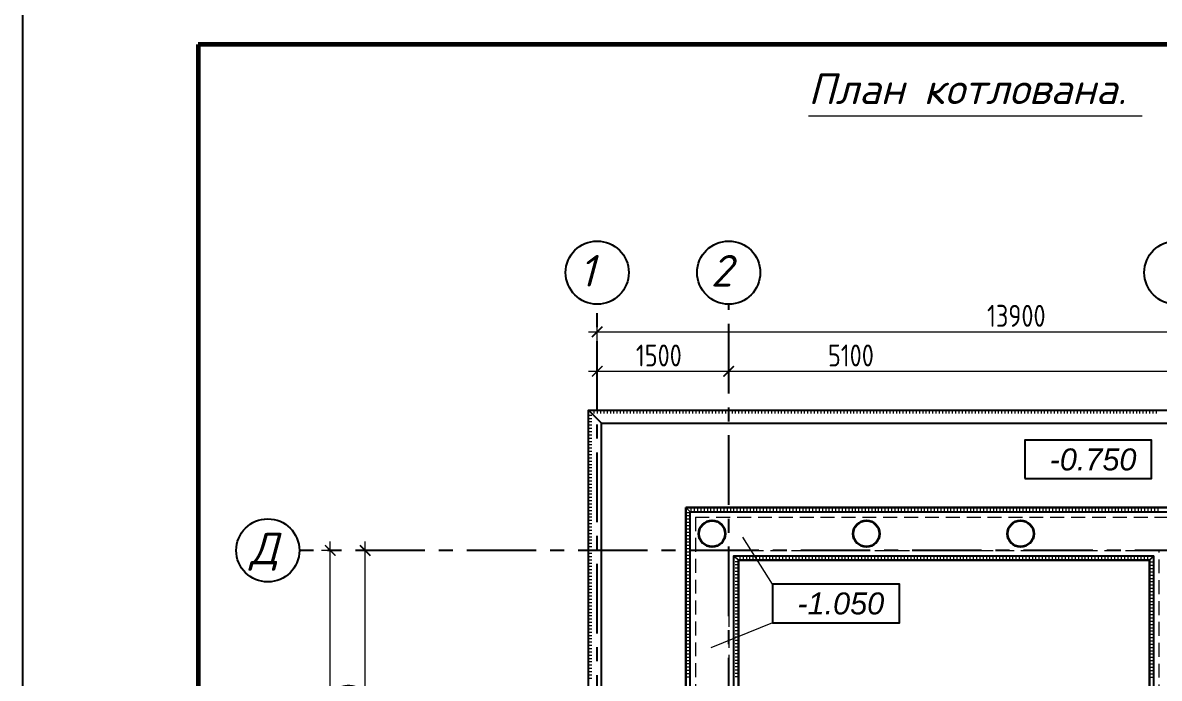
# Model space of a CAD drawing. Extents: x -12289450 to -10763036, y -7834513 to -6150123.
# Drawn here: x -11267034 to -11254070, y -7812539 to -7805063 of the extents above; entities that cross this region are included whole.
import ezdxf

# ---------------------------------------------------------------- set-up
doc = ezdxf.new("R2010")
doc.units = 0
doc.header["$LTSCALE"] = 25
doc.header["$PDMODE"] = 35
doc.linetypes.add('CENTER', pattern=[50.8, 31.75, -6.35, 6.35, -6.35])
doc.linetypes.add('HIDDEN', pattern=[9.525, 6.35, -3.175])
doc.layers.get('DefPoints').update_dxf_attribs({"color": 10, "lineweight": 30})
for name, color, linetype in [('005-РАЗМЕРЫ', 252, 'Continuous'), ('014-ОСИ', 251, 'CENTER'), ('Annotation - Text', 7, 'Continuous'), ('Текст', 7, 'Continuous')]:
    doc.layers.add(name, color=color, linetype=linetype)
for name, color, linetype, lineweight in [('RAZMER', 7, 'Continuous', 9), ('Земля', 7, 'Continuous', 15), ('Текст AMS', 7, 'Continuous', 9), ('ФУНДАМЕНТ', 5, 'Continuous', 30)]:
    doc.layers.add(name, color=color, linetype=linetype, lineweight=lineweight)
doc.styles.add('gismo', font='isocpeui.ttf')
doc.styles.add('GOST 2.304', font='cs_gost2304.shx')
doc.styles.add('Isocpeur', font='isocpeui.ttf')
doc.styles.get("Standard").update_dxf_attribs({"font": 'arial.ttf'})
doc.styles.add('Текстер', font='ariali.ttf')
doc.dimstyles.new('1', dxfattribs={"dimscale": 100, "dimtxt": 2.5, "dimasz": 1.2, "dimexe": 1, "dimexo": 1, "dimgap": 0.5, "dimtad": 1, "dimdec": 0, "dimzin": 0, "dimdsep": 46, "dimtxsty": 'GOST 2.304', "dimblk": 'ARCHTICK', "dimcen": 0.09, "dimdle": 1, "dimclrd": 256, "dimclre": 256, "dimclrt": 7, "dimadec": 0, "dimazin": 0, "dimtfac": 1, "dimtdec": 0, "dimtmove": 0, "dimatfit": 3, "dimldrblk": 'ARCHTICK', "dimfxl": 0, "dimtolj": 1, "dimtzin": 0, "dimlwd": 5, "dimlwe": 5, "dimarcsym": 0})

# ---------------------------------------------------------------- blocks, each defined once
blk = doc.blocks.new('_ArchTick')
at = {"color": 0, "linetype": 'ByBlock', "const_width": 0.15}
blk.add_lwpolyline([(-0.5, -0.5), (0.5, 0.5)], dxfattribs=at)
blk = doc.blocks.new('*D1390')
at = {"layer": '005-РАЗМЕРЫ', "lineweight": 5, "transparency": 16777216}
for p, q in [((-11258981, -7809107), (-11258981, -7808938)), ((-11253881, -7809107), (-11253881, -7808938)), ((-11259081, -7809038), (-11253781, -7809038))]:
    blk.add_line(p, q, dxfattribs=at)
at = {"layer": 'DefPoints', "color": 0, "transparency": 16777216}
for p in [(-11253881, -7809038), (-11258981, -7809207), (-11253881, -7809207)]:
    blk.add_point(p, dxfattribs=at)
at = {"layer": '005-РАЗМЕРЫ', "lineweight": 5, "transparency": 16777216, "xscale": 120, "yscale": 120, "zscale": 120, "rotation": 180}
blk.add_blockref('_ArchTick', (-11258981, -7809038), dxfattribs=at)
at = {"layer": '005-РАЗМЕРЫ', "lineweight": 5, "transparency": 16777216, "xscale": 120, "yscale": 120, "zscale": 120}
blk.add_blockref('_ArchTick', (-11253881, -7809038), dxfattribs=at)
at = {"layer": '005-РАЗМЕРЫ', "color": 7, "transparency": 16777216, "insert": (-11257587, -7808858), "char_height": 250, "attachment_point": 5, "style": 'GOST 2.304'}
blk.add_mtext('\\A1;5100', dxfattribs=at)
blk = doc.blocks.new('*D1391')
at = {"layer": '005-РАЗМЕРЫ', "lineweight": 5, "transparency": 16777216}
for p, q in [((-11260581, -7808589), (-11246481, -7808589)), ((-11260481, -7809435), (-11260481, -7808489)), ((-11246581, -7809652), (-11246581, -7808489))]:
    blk.add_line(p, q, dxfattribs=at)
at = {"layer": 'DefPoints', "color": 0, "transparency": 16777216}
for p in [(-11246581, -7808589), (-11260481, -7809535), (-11246581, -7809752)]:
    blk.add_point(p, dxfattribs=at)
at = {"layer": '005-РАЗМЕРЫ', "lineweight": 5, "transparency": 16777216, "xscale": 120, "yscale": 120, "zscale": 120, "rotation": 180}
blk.add_blockref('_ArchTick', (-11260481, -7808589), dxfattribs=at)
at = {"layer": '005-РАЗМЕРЫ', "lineweight": 5, "transparency": 16777216, "xscale": 120, "yscale": 120, "zscale": 120}
blk.add_blockref('_ArchTick', (-11246581, -7808589), dxfattribs=at)
at = {"layer": '005-РАЗМЕРЫ', "color": 7, "transparency": 16777216, "insert": (-11255700, -7808406), "char_height": 250, "attachment_point": 5, "style": 'GOST 2.304'}
blk.add_mtext('\\A1;13900', dxfattribs=at)
blk = doc.blocks.new('*D1392')
at = {"layer": '005-РАЗМЕРЫ', "lineweight": 5, "transparency": 16777216}
for p, q in [((-11260481, -7809107), (-11260481, -7808938)), ((-11258981, -7809107), (-11258981, -7808938)), ((-11260581, -7809038), (-11258881, -7809038))]:
    blk.add_line(p, q, dxfattribs=at)
at = {"layer": 'DefPoints', "color": 0, "transparency": 16777216}
for p in [(-11258981, -7809038), (-11260481, -7809207), (-11258981, -7809207)]:
    blk.add_point(p, dxfattribs=at)
at = {"layer": '005-РАЗМЕРЫ', "lineweight": 5, "transparency": 16777216, "xscale": 120, "yscale": 120, "zscale": 120, "rotation": 180}
blk.add_blockref('_ArchTick', (-11260481, -7809038), dxfattribs=at)
at = {"layer": '005-РАЗМЕРЫ', "lineweight": 5, "transparency": 16777216, "xscale": 120, "yscale": 120, "zscale": 120}
blk.add_blockref('_ArchTick', (-11258981, -7809038), dxfattribs=at)
at = {"layer": '005-РАЗМЕРЫ', "color": 7, "transparency": 16777216, "insert": (-11259778, -7808858), "char_height": 250, "attachment_point": 5, "style": 'GOST 2.304'}
blk.add_mtext('\\A1;1500', dxfattribs=at)
blk = doc.blocks.new('*D1397')
at = {"layer": '005-РАЗМЕРЫ', "lineweight": 5, "transparency": 16777216}
for p, q in [((-11263526, -7821681), (-11263526, -7810981)), ((-11263498, -7811081), (-11263626, -7811081)), ((-11263550, -7821581), (-11263626, -7821581))]:
    blk.add_line(p, q, dxfattribs=at)
at = {"layer": 'DefPoints', "color": 0, "transparency": 16777216}
for p in [(-11263526, -7811081), (-11263398, -7811081), (-11263450, -7821581)]:
    blk.add_point(p, dxfattribs=at)
at = {"layer": '005-РАЗМЕРЫ', "lineweight": 5, "transparency": 16777216, "xscale": 120, "yscale": 120, "zscale": 120}
for p, rotation in [((-11263526, -7811081), 90), ((-11263526, -7821581), 270)]:
    blk.add_blockref('_ArchTick', p, dxfattribs=dict(at, rotation=rotation))
at = {"layer": '005-РАЗМЕРЫ', "color": 7, "transparency": 16777216, "insert": (-11263706, -7817938), "char_height": 250, "attachment_point": 5, "rotation": 90, "style": 'GOST 2.304'}
blk.add_mtext('\\A1;10500', dxfattribs=at)
blk = doc.blocks.new('*D1400')
at = {"layer": '005-РАЗМЕРЫ', "lineweight": 5, "transparency": 16777216}
for p, q in [((-11263128, -7814781), (-11263128, -7810981)), ((-11263028, -7811081), (-11263228, -7811081)), ((-11263077, -7814681), (-11263228, -7814681))]:
    blk.add_line(p, q, dxfattribs=at)
at = {"layer": 'DefPoints', "color": 0, "transparency": 16777216}
for p in [(-11263128, -7811081), (-11262928, -7811081), (-11262977, -7814681)]:
    blk.add_point(p, dxfattribs=at)
at = {"layer": '005-РАЗМЕРЫ', "lineweight": 5, "transparency": 16777216, "xscale": 120, "yscale": 120, "zscale": 120}
for p, rotation in [((-11263128, -7811081), 90), ((-11263128, -7814681), 270)]:
    blk.add_blockref('_ArchTick', p, dxfattribs=dict(at, rotation=rotation))
at = {"layer": '005-РАЗМЕРЫ', "color": 7, "transparency": 16777216, "insert": (-11263316, -7812881), "char_height": 250, "attachment_point": 5, "rotation": 90, "style": 'GOST 2.304'}
blk.add_mtext('\\A1;3600', dxfattribs=at)
blk = doc.blocks.new('Уровень')
at = {"color": 213, "linetype": 'ByBlock'}
blk.add_lwpolyline([(0, 0), (1544, 0), (1544, 469), (0, 469)], close=True, dxfattribs=at)
at = {"flags": 4}
blk.add_attdef('+-0.000', (70, 107), '', height=250, dxfattribs=at)

msp = doc.modelspace()

# ---------------------------------------------------------------- linework, layer by layer
at = {"linetype": 'Continuous', "lineweight": 25, "ltscale": 75, "extrusion": (1, 0, 0), "elevation": -11267034}
msp.add_lwpolyline([(-7834505.2, 0), (-7804813.4, 0)], dxfattribs=at)
at = {"linetype": 'Continuous', "lineweight": 60, "ltscale": 75, "extrusion": (0, 1, 0), "elevation": -7805313.3}
msp.add_lwpolyline([(11225543.4, 0), (11265032.5, 0)], dxfattribs=at)
at = {"linetype": 'Continuous', "lineweight": 60, "ltscale": 75, "extrusion": (1, 0, 0), "elevation": -11265032.5}
msp.add_lwpolyline([(-7805313.3, 0), (-7834005.3, 0)], dxfattribs=at)
at = {"layer": '014-ОСИ'}
for points in [[(-11260480.9, -7822187.4), (-11260480.9, -7808273)], [(-11258980.9, -7821991.7), (-11258980.9, -7808273)], [(-11252285.6, -7811081.1), (-11263878.5, -7811081.1)]]:
    msp.add_lwpolyline(points, dxfattribs=at)
at = {"layer": 'RAZMER', "color": 211}
for points in [[(-11258481.7, -7811465.8), (-11258820.5, -7810931.6)], [(-11258481.7, -7811905.2), (-11259185.9, -7812193.5)]]:
    msp.add_lwpolyline(points, dxfattribs=at)
at = {"layer": 'Земля', "linetype": 'Continuous', "lineweight": 5, "ltscale": 3}
for p, q in [((-11246580.9, -7809481.1), (-11260580.9, -7809481.1)), ((-11260580.9, -7809481.1), (-11260580.9, -7813081.1)), ((-11260518.4, -7809481.1), (-11260518.4, -7809518.6)), ((-11260480.9, -7809481.1), (-11260480.9, -7809518.6)), ((-11260443.4, -7809481.1), (-11260443.4, -7809518.6)), ((-11260405.9, -7809481.1), (-11260405.9, -7809518.6)), ((-11260368.4, -7809481.1), (-11260368.4, -7809518.6)), ((-11260330.9, -7809481.1), (-11260330.9, -7809518.6)), ((-11260293.4, -7809481.1), (-11260293.4, -7809518.6)), ((-11260255.9, -7809481.1), (-11260255.9, -7809518.6)), ((-11260218.4, -7809481.1), (-11260218.4, -7809518.6)), ((-11260180.9, -7809481.1), (-11260180.9, -7809518.6)), ((-11260143.4, -7809481.1), (-11260143.4, -7809518.6)), ((-11260105.9, -7809481.1), (-11260105.9, -7809518.6)), ((-11260068.4, -7809481.1), (-11260068.4, -7809518.6)), ((-11260030.9, -7809481.1), (-11260030.9, -7809518.6)), ((-11259993.4, -7809481.1), (-11259993.4, -7809518.6)), ((-11259955.9, -7809481.1), (-11259955.9, -7809518.6)), ((-11259918.4, -7809481.1), (-11259918.4, -7809518.6)), ((-11259880.9, -7809481.1), (-11259880.9, -7809518.6)), ((-11259843.4, -7809481.1), (-11259843.4, -7809518.6)), ((-11259805.9, -7809481.1), (-11259805.9, -7809518.6)), ((-11259768.4, -7809481.1), (-11259768.4, -7809518.6)), ((-11259730.9, -7809481.1), (-11259730.9, -7809518.6)), ((-11259693.4, -7809481.1), (-11259693.4, -7809518.6)), ((-11259655.9, -7809481.1), (-11259655.9, -7809518.6)), ((-11259618.4, -7809481.1), (-11259618.4, -7809518.6)), ((-11259580.9, -7809481.1), (-11259580.9, -7809518.6)), ((-11259543.4, -7809481.1), (-11259543.4, -7809518.6)), ((-11259505.9, -7809481.1), (-11259505.9, -7809518.6)), ((-11259468.4, -7809481.1), (-11259468.4, -7809518.6)), ((-11259430.9, -7809481.1), (-11259430.9, -7809518.6)), ((-11259393.4, -7809481.1), (-11259393.4, -7809518.6)), ((-11259355.9, -7809481.1), (-11259355.9, -7809518.6)), ((-11259318.4, -7809481.1), (-11259318.4, -7809518.6)), ((-11259280.9, -7809481.1), (-11259280.9, -7809518.6)), ((-11259243.4, -7809481.1), (-11259243.4, -7809518.6)), ((-11259205.9, -7809481.1), (-11259205.9, -7809518.6)), ((-11259168.4, -7809481.1), (-11259168.4, -7809518.6)), ((-11259130.9, -7809481.1), (-11259130.9, -7809518.6)), ((-11259093.4, -7809481.1), (-11259093.4, -7809518.6)), ((-11259055.9, -7809481.1), (-11259055.9, -7809518.6)), ((-11259018.4, -7809481.1), (-11259018.4, -7809518.6)), ((-11258980.9, -7809481.1), (-11258980.9, -7809518.6)), ((-11258943.4, -7809481.1), (-11258943.4, -7809518.6)), ((-11258905.9, -7809481.1), (-11258905.9, -7809518.6)), ((-11258868.4, -7809481.1), (-11258868.4, -7809518.6)), ((-11258830.9, -7809481.1), (-11258830.9, -7809518.6)), ((-11258793.4, -7809481.1), (-11258793.4, -7809518.6)), ((-11258755.9, -7809481.1), (-11258755.9, -7809518.6)), ((-11258718.4, -7809481.1), (-11258718.4, -7809518.6)), ((-11258680.9, -7809481.1), (-11258680.9, -7809518.6)), ((-11258643.4, -7809481.1), (-11258643.4, -7809518.6)), ((-11258605.9, -7809481.1), (-11258605.9, -7809518.6)), ((-11258568.4, -7809481.1), (-11258568.4, -7809518.6)), ((-11258530.9, -7809481.1), (-11258530.9, -7809518.6)), ((-11258493.4, -7809481.1), (-11258493.4, -7809518.6)), ((-11258455.9, -7809481.1), (-11258455.9, -7809518.6)), ((-11258418.4, -7809481.1), (-11258418.4, -7809518.6)), ((-11258380.9, -7809481.1), (-11258380.9, -7809518.6)), ((-11258343.4, -7809481.1), (-11258343.4, -7809518.6)), ((-11258305.9, -7809481.1), (-11258305.9, -7809518.6)), ((-11258268.4, -7809481.1), (-11258268.4, -7809518.6)), ((-11258230.9, -7809481.1), (-11258230.9, -7809518.6)), ((-11258193.4, -7809481.1), (-11258193.4, -7809518.6)), ((-11258155.9, -7809481.1), (-11258155.9, -7809518.6)), ((-11258118.4, -7809481.1), (-11258118.4, -7809518.6)), ((-11258080.9, -7809481.1), (-11258080.9, -7809518.6)), ((-11258043.4, -7809481.1), (-11258043.4, -7809518.6)), ((-11258005.9, -7809481.1), (-11258005.9, -7809518.6)), ((-11257968.4, -7809481.1), (-11257968.4, -7809518.6)), ((-11257930.9, -7809481.1), (-11257930.9, -7809518.6)), ((-11257893.4, -7809481.1), (-11257893.4, -7809518.6)), ((-11257855.9, -7809481.1), (-11257855.9, -7809518.6)), ((-11257818.4, -7809481.1), (-11257818.4, -7809518.6)), ((-11257780.9, -7809481.1), (-11257780.9, -7809518.6)), ((-11257743.4, -7809481.1), (-11257743.4, -7809518.6)), ((-11257705.9, -7809481.1), (-11257705.9, -7809518.6)), ((-11257668.4, -7809481.1), (-11257668.4, -7809518.6)), ((-11257630.9, -7809481.1), (-11257630.9, -7809518.6)), ((-11257593.4, -7809481.1), (-11257593.4, -7809518.6)), ((-11257555.9, -7809481.1), (-11257555.9, -7809518.6)), ((-11257518.4, -7809481.1), (-11257518.4, -7809518.6)), ((-11257480.9, -7809481.1), (-11257480.9, -7809518.6)), ((-11257443.4, -7809481.1), (-11257443.4, -7809518.6)), ((-11257405.9, -7809481.1), (-11257405.9, -7809518.6)), ((-11257368.4, -7809481.1), (-11257368.4, -7809518.6)), ((-11257330.9, -7809481.1), (-11257330.9, -7809518.6)), ((-11257293.4, -7809481.1), (-11257293.4, -7809518.6)), ((-11257255.9, -7809481.1), (-11257255.9, -7809518.6)), ((-11257218.4, -7809481.1), (-11257218.4, -7809518.6)), ((-11257180.9, -7809481.1), (-11257180.9, -7809518.6)), ((-11257143.4, -7809481.1), (-11257143.4, -7809518.6)), ((-11257105.9, -7809481.1), (-11257105.9, -7809518.6)), ((-11257068.4, -7809481.1), (-11257068.4, -7809518.6)), ((-11257030.9, -7809481.1), (-11257030.9, -7809518.6)), ((-11256993.4, -7809481.1), (-11256993.4, -7809518.6)), ((-11256955.9, -7809481.1), (-11256955.9, -7809518.6)), ((-11256918.4, -7809481.1), (-11256918.4, -7809518.6)), ((-11256880.9, -7809481.1), (-11256880.9, -7809518.6)), ((-11256843.4, -7809481.1), (-11256843.4, -7809518.6)), ((-11256805.9, -7809481.1), (-11256805.9, -7809518.6)), ((-11256768.4, -7809481.1), (-11256768.4, -7809518.6)), ((-11256730.9, -7809481.1), (-11256730.9, -7809518.6)), ((-11256693.4, -7809481.1), (-11256693.4, -7809518.6)), ((-11256655.9, -7809481.1), (-11256655.9, -7809518.6)), ((-11256618.4, -7809481.1), (-11256618.4, -7809518.6)), ((-11256580.9, -7809481.1), (-11256580.9, -7809518.6)), ((-11256543.4, -7809481.1), (-11256543.4, -7809518.6)), ((-11256505.9, -7809481.1), (-11256505.9, -7809518.6)), ((-11256468.4, -7809481.1), (-11256468.4, -7809518.6)), ((-11256430.9, -7809481.1), (-11256430.9, -7809518.6)), ((-11256393.4, -7809481.1), (-11256393.4, -7809518.6)), ((-11256355.9, -7809481.1), (-11256355.9, -7809518.6)), ((-11256318.4, -7809481.1), (-11256318.4, -7809518.6)), ((-11256280.9, -7809481.1), (-11256280.9, -7809518.6)), ((-11256243.4, -7809481.1), (-11256243.4, -7809518.6)), ((-11256205.9, -7809481.1), (-11256205.9, -7809518.6)), ((-11256168.4, -7809481.1), (-11256168.4, -7809518.6)), ((-11256130.9, -7809481.1), (-11256130.9, -7809518.6)), ((-11256093.4, -7809481.1), (-11256093.4, -7809518.6)), ((-11256055.9, -7809481.1), (-11256055.9, -7809518.6)), ((-11256018.4, -7809481.1), (-11256018.4, -7809518.6)), ((-11255980.9, -7809481.1), (-11255980.9, -7809518.6)), ((-11255943.4, -7809481.1), (-11255943.4, -7809518.6)), ((-11255905.9, -7809481.1), (-11255905.9, -7809518.6)), ((-11255868.4, -7809481.1), (-11255868.4, -7809518.6)), ((-11255830.9, -7809481.1), (-11255830.9, -7809518.6)), ((-11255793.4, -7809481.1), (-11255793.4, -7809518.6)), ((-11255755.9, -7809481.1), (-11255755.9, -7809518.6)), ((-11255718.4, -7809481.1), (-11255718.4, -7809518.6)), ((-11255680.9, -7809481.1), (-11255680.9, -7809518.6)), ((-11255643.4, -7809481.1), (-11255643.4, -7809518.6)), ((-11255605.9, -7809481.1), (-11255605.9, -7809518.6)), ((-11255568.4, -7809481.1), (-11255568.4, -7809518.6)), ((-11255530.9, -7809481.1), (-11255530.9, -7809518.6)), ((-11255493.4, -7809481.1), (-11255493.4, -7809518.6)), ((-11255455.9, -7809481.1), (-11255455.9, -7809518.6)), ((-11255418.4, -7809481.1), (-11255418.4, -7809518.6)), ((-11255380.9, -7809481.1), (-11255380.9, -7809518.6)), ((-11255343.4, -7809481.1), (-11255343.4, -7809518.6)), ((-11255305.9, -7809481.1), (-11255305.9, -7809518.6)), ((-11255268.4, -7809481.1), (-11255268.4, -7809518.6)), ((-11255230.9, -7809481.1), (-11255230.9, -7809518.6)), ((-11255193.4, -7809481.1), (-11255193.4, -7809518.6)), ((-11255155.9, -7809481.1), (-11255155.9, -7809518.6)), ((-11255118.4, -7809481.1), (-11255118.4, -7809518.6)), ((-11255080.9, -7809481.1), (-11255080.9, -7809518.6)), ((-11255043.4, -7809481.1), (-11255043.4, -7809518.6)), ((-11255005.9, -7809481.1), (-11255005.9, -7809518.6)), ((-11254968.4, -7809481.1), (-11254968.4, -7809518.6)), ((-11254930.9, -7809481.1), (-11254930.9, -7809518.6)), ((-11254893.4, -7809481.1), (-11254893.4, -7809518.6)), ((-11254855.9, -7809481.1), (-11254855.9, -7809518.6)), ((-11254818.4, -7809481.1), (-11254818.4, -7809518.6)), ((-11254780.9, -7809481.1), (-11254780.9, -7809518.6)), ((-11254743.4, -7809481.1), (-11254743.4, -7809518.6)), ((-11254705.9, -7809481.1), (-11254705.9, -7809518.6)), ((-11254668.4, -7809481.1), (-11254668.4, -7809518.6)), ((-11254630.9, -7809481.1), (-11254630.9, -7809518.6)), ((-11254593.4, -7809481.1), (-11254593.4, -7809518.6)), ((-11254555.9, -7809481.1), (-11254555.9, -7809518.6)), ((-11254518.4, -7809481.1), (-11254518.4, -7809518.6)), ((-11254480.9, -7809481.1), (-11254480.9, -7809518.6)), ((-11254443.4, -7809481.1), (-11254443.4, -7809518.6)), ((-11254405.9, -7809481.1), (-11254405.9, -7809518.6)), ((-11254368.4, -7809481.1), (-11254368.4, -7809518.6)), ((-11254330.9, -7809481.1), (-11254330.9, -7809518.6)), ((-11254293.4, -7809481.1), (-11254293.4, -7809518.6)), ((-11254255.9, -7809481.1), (-11254255.9, -7809518.6)), ((-11254218.4, -7809481.1), (-11254218.4, -7809518.6)), ((-11254180.9, -7809481.1), (-11254180.9, -7809518.6)), ((-11254143.4, -7809481.1), (-11254143.4, -7809518.6)), ((-11254105.9, -7809481.1), (-11254105.9, -7809518.6)), ((-11260580.9, -7809537.4), (-11260543.4, -7809537.4)), ((-11260580.9, -7809574.9), (-11260543.4, -7809574.9)), ((-11260580.9, -7809612.4), (-11260543.4, -7809612.4)), ((-11260580.9, -7809649.9), (-11260543.4, -7809649.9)), ((-11260580.9, -7809687.4), (-11260543.4, -7809687.4)), ((-11260580.9, -7809724.9), (-11260543.4, -7809724.9)), ((-11260580.9, -7809762.4), (-11260543.4, -7809762.4)), ((-11260580.9, -7809799.9), (-11260543.4, -7809799.9)), ((-11260580.9, -7809837.4), (-11260543.4, -7809837.4)), ((-11260580.9, -7809874.9), (-11260543.4, -7809874.9)), ((-11260580.9, -7809912.4), (-11260543.4, -7809912.4)), ((-11260580.9, -7809949.9), (-11260543.4, -7809949.9)), ((-11260580.9, -7809987.4), (-11260543.4, -7809987.4)), ((-11260580.9, -7810024.9), (-11260543.4, -7810024.9)), ((-11260580.9, -7810062.4), (-11260543.4, -7810062.4)), ((-11260580.9, -7810099.9), (-11260543.4, -7810099.9)), ((-11260580.9, -7810137.4), (-11260543.4, -7810137.4)), ((-11260580.9, -7810174.9), (-11260543.4, -7810174.9)), ((-11260580.9, -7810212.4), (-11260543.4, -7810212.4)), ((-11260580.9, -7810249.9), (-11260543.4, -7810249.9)), ((-11260580.9, -7810287.4), (-11260543.4, -7810287.4)), ((-11260580.9, -7810324.9), (-11260543.4, -7810324.9)), ((-11260580.9, -7810362.4), (-11260543.4, -7810362.4)), ((-11260580.9, -7810399.9), (-11260543.4, -7810399.9)), ((-11260580.9, -7810437.4), (-11260543.4, -7810437.4)), ((-11260580.9, -7810474.9), (-11260543.4, -7810474.9)), ((-11260580.9, -7810512.4), (-11260543.4, -7810512.4)), ((-11260580.9, -7810549.9), (-11260543.4, -7810549.9)), ((-11260580.9, -7810587.4), (-11260543.4, -7810587.4)), ((-11260580.9, -7810624.9), (-11260543.4, -7810624.9)), ((-11260580.9, -7810662.4), (-11260543.4, -7810662.4)), ((-11247690.9, -7810591.1), (-11259470.9, -7810591.1)), ((-11259470.9, -7810591.1), (-11259470.9, -7814191.1)), ((-11259470.9, -7810647.4), (-11259433.4, -7810647.4)), ((-11259412.1, -7810591.1), (-11259412.1, -7810628.6)), ((-11259374.6, -7810591.1), (-11259374.6, -7810628.6)), ((-11259337.1, -7810591.1), (-11259337.1, -7810628.6)), ((-11259299.6, -7810591.1), (-11259299.6, -7810628.6)), ((-11259262.1, -7810591.1), (-11259262.1, -7810628.6)), ((-11259224.6, -7810591.1), (-11259224.6, -7810628.6)), ((-11259187.1, -7810591.1), (-11259187.1, -7810628.6)), ((-11259149.6, -7810591.1), (-11259149.6, -7810628.6)), ((-11259112.1, -7810591.1), (-11259112.1, -7810628.6)), ((-11259074.6, -7810591.1), (-11259074.6, -7810628.6)), ((-11259037.1, -7810591.1), (-11259037.1, -7810628.6)), ((-11258999.6, -7810591.1), (-11258999.6, -7810628.6)), ((-11258962.1, -7810591.1), (-11258962.1, -7810628.6)), ((-11258924.6, -7810591.1), (-11258924.6, -7810628.6)), ((-11258887.1, -7810591.1), (-11258887.1, -7810628.6)), ((-11258849.6, -7810591.1), (-11258849.6, -7810628.6)), ((-11258812.1, -7810591.1), (-11258812.1, -7810628.6)), ((-11258774.6, -7810591.1), (-11258774.6, -7810628.6)), ((-11258737.1, -7810591.1), (-11258737.1, -7810628.6)), ((-11258699.6, -7810591.1), (-11258699.6, -7810628.6)), ((-11258662.1, -7810591.1), (-11258662.1, -7810628.6)), ((-11258624.6, -7810591.1), (-11258624.6, -7810628.6)), ((-11258587.1, -7810591.1), (-11258587.1, -7810628.6)), ((-11258549.6, -7810591.1), (-11258549.6, -7810628.6)), ((-11258512.1, -7810591.1), (-11258512.1, -7810628.6)), ((-11258474.6, -7810591.1), (-11258474.6, -7810628.6)), ((-11258437.1, -7810591.1), (-11258437.1, -7810628.6)), ((-11258399.6, -7810591.1), (-11258399.6, -7810628.6)), ((-11258362.1, -7810591.1), (-11258362.1, -7810628.6)), ((-11258324.6, -7810591.1), (-11258324.6, -7810628.6)), ((-11258287.1, -7810591.1), (-11258287.1, -7810628.6)), ((-11258249.6, -7810591.1), (-11258249.6, -7810628.6)), ((-11258212.1, -7810591.1), (-11258212.1, -7810628.6)), ((-11258174.6, -7810591.1), (-11258174.6, -7810628.6)), ((-11258137.1, -7810591.1), (-11258137.1, -7810628.6)), ((-11258099.6, -7810591.1), (-11258099.6, -7810628.6)), ((-11258062.1, -7810591.1), (-11258062.1, -7810628.6)), ((-11258024.6, -7810591.1), (-11258024.6, -7810628.6)), ((-11257987.1, -7810591.1), (-11257987.1, -7810628.6)), ((-11257949.6, -7810591.1), (-11257949.6, -7810628.6)), ((-11257912.1, -7810591.1), (-11257912.1, -7810628.6)), ((-11257874.6, -7810591.1), (-11257874.6, -7810628.6)), ((-11257837.1, -7810591.1), (-11257837.1, -7810628.6)), ((-11257799.6, -7810591.1), (-11257799.6, -7810628.6)), ((-11257762.1, -7810591.1), (-11257762.1, -7810628.6)), ((-11257724.6, -7810591.1), (-11257724.6, -7810628.6)), ((-11257687.1, -7810591.1), (-11257687.1, -7810628.6)), ((-11257649.6, -7810591.1), (-11257649.6, -7810628.6)), ((-11257612.1, -7810591.1), (-11257612.1, -7810628.6)), ((-11257574.6, -7810591.1), (-11257574.6, -7810628.6)), ((-11257537.1, -7810591.1), (-11257537.1, -7810628.6)), ((-11257499.6, -7810591.1), (-11257499.6, -7810628.6)), ((-11257462.1, -7810591.1), (-11257462.1, -7810628.6)), ((-11257424.6, -7810591.1), (-11257424.6, -7810628.6)), ((-11257387.1, -7810591.1), (-11257387.1, -7810628.6)), ((-11257349.6, -7810591.1), (-11257349.6, -7810628.6)), ((-11257312.1, -7810591.1), (-11257312.1, -7810628.6)), ((-11257274.6, -7810591.1), (-11257274.6, -7810628.6)), ((-11257237.1, -7810591.1), (-11257237.1, -7810628.6)), ((-11257199.6, -7810591.1), (-11257199.6, -7810628.6)), ((-11257162.1, -7810591.1), (-11257162.1, -7810628.6)), ((-11257124.6, -7810591.1), (-11257124.6, -7810628.6)), ((-11257087.1, -7810591.1), (-11257087.1, -7810628.6)), ((-11257049.6, -7810591.1), (-11257049.6, -7810628.6)), ((-11257012.1, -7810591.1), (-11257012.1, -7810628.6)), ((-11256974.6, -7810591.1), (-11256974.6, -7810628.6)), ((-11256937.1, -7810591.1), (-11256937.1, -7810628.6)), ((-11256899.6, -7810591.1), (-11256899.6, -7810628.6)), ((-11256862.1, -7810591.1), (-11256862.1, -7810628.6)), ((-11256824.6, -7810591.1), (-11256824.6, -7810628.6)), ((-11256787.1, -7810591.1), (-11256787.1, -7810628.6)), ((-11256749.6, -7810591.1), (-11256749.6, -7810628.6)), ((-11256712.1, -7810591.1), (-11256712.1, -7810628.6)), ((-11256674.6, -7810591.1), (-11256674.6, -7810628.6)), ((-11256637.1, -7810591.1), (-11256637.1, -7810628.6)), ((-11256599.6, -7810591.1), (-11256599.6, -7810628.6)), ((-11256562.1, -7810591.1), (-11256562.1, -7810628.6)), ((-11256524.6, -7810591.1), (-11256524.6, -7810628.6)), ((-11256487.1, -7810591.1), (-11256487.1, -7810628.6)), ((-11256449.6, -7810591.1), (-11256449.6, -7810628.6)), ((-11256412.1, -7810591.1), (-11256412.1, -7810628.6)), ((-11256374.6, -7810591.1), (-11256374.6, -7810628.6)), ((-11256337.1, -7810591.1), (-11256337.1, -7810628.6)), ((-11256299.6, -7810591.1), (-11256299.6, -7810628.6)), ((-11256262.1, -7810591.1), (-11256262.1, -7810628.6)), ((-11256224.6, -7810591.1), (-11256224.6, -7810628.6)), ((-11256187.1, -7810591.1), (-11256187.1, -7810628.6)), ((-11256149.6, -7810591.1), (-11256149.6, -7810628.6)), ((-11256112.1, -7810591.1), (-11256112.1, -7810628.6)), ((-11256074.6, -7810591.1), (-11256074.6, -7810628.6)), ((-11256037.1, -7810591.1), (-11256037.1, -7810628.6)), ((-11255999.6, -7810591.1), (-11255999.6, -7810628.6)), ((-11255962.1, -7810591.1), (-11255962.1, -7810628.6)), ((-11255924.6, -7810591.1), (-11255924.6, -7810628.6)), ((-11255887.1, -7810591.1), (-11255887.1, -7810628.6)), ((-11255849.6, -7810591.1), (-11255849.6, -7810628.6)), ((-11255812.1, -7810591.1), (-11255812.1, -7810628.6)), ((-11255774.6, -7810591.1), (-11255774.6, -7810628.6)), ((-11255737.1, -7810591.1), (-11255737.1, -7810628.6)), ((-11255699.6, -7810591.1), (-11255699.6, -7810628.6)), ((-11255662.1, -7810591.1), (-11255662.1, -7810628.6)), ((-11255624.6, -7810591.1), (-11255624.6, -7810628.6)), ((-11255587.1, -7810591.1), (-11255587.1, -7810628.6)), ((-11255549.6, -7810591.1), (-11255549.6, -7810628.6)), ((-11255512.1, -7810591.1), (-11255512.1, -7810628.6)), ((-11255474.6, -7810591.1), (-11255474.6, -7810628.6)), ((-11255437.1, -7810591.1), (-11255437.1, -7810628.6)), ((-11255399.6, -7810591.1), (-11255399.6, -7810628.6)), ((-11255362.1, -7810591.1), (-11255362.1, -7810628.6)), ((-11255324.6, -7810591.1), (-11255324.6, -7810628.6)), ((-11255287.1, -7810591.1), (-11255287.1, -7810628.6)), ((-11255249.6, -7810591.1), (-11255249.6, -7810628.6)), ((-11255212.1, -7810591.1), (-11255212.1, -7810628.6)), ((-11255174.6, -7810591.1), (-11255174.6, -7810628.6)), ((-11255137.1, -7810591.1), (-11255137.1, -7810628.6)), ((-11255099.6, -7810591.1), (-11255099.6, -7810628.6)), ((-11255062.1, -7810591.1), (-11255062.1, -7810628.6)), ((-11255024.6, -7810591.1), (-11255024.6, -7810628.6)), ((-11254987.1, -7810591.1), (-11254987.1, -7810628.6)), ((-11254949.6, -7810591.1), (-11254949.6, -7810628.6)), ((-11254912.1, -7810591.1), (-11254912.1, -7810628.6)), ((-11254874.6, -7810591.1), (-11254874.6, -7810628.6)), ((-11254837.1, -7810591.1), (-11254837.1, -7810628.6)), ((-11254799.6, -7810591.1), (-11254799.6, -7810628.6)), ((-11254762.1, -7810591.1), (-11254762.1, -7810628.6)), ((-11254724.6, -7810591.1), (-11254724.6, -7810628.6)), ((-11254687.1, -7810591.1), (-11254687.1, -7810628.6)), ((-11254649.6, -7810591.1), (-11254649.6, -7810628.6)), ((-11254612.1, -7810591.1), (-11254612.1, -7810628.6)), ((-11254574.6, -7810591.1), (-11254574.6, -7810628.6)), ((-11254537.1, -7810591.1), (-11254537.1, -7810628.6)), ((-11254499.6, -7810591.1), (-11254499.6, -7810628.6)), ((-11254462.1, -7810591.1), (-11254462.1, -7810628.6)), ((-11254424.6, -7810591.1), (-11254424.6, -7810628.6)), ((-11254387.1, -7810591.1), (-11254387.1, -7810628.6)), ((-11254349.6, -7810591.1), (-11254349.6, -7810628.6)), ((-11254312.1, -7810591.1), (-11254312.1, -7810628.6)), ((-11254274.6, -7810591.1), (-11254274.6, -7810628.6)), ((-11254237.1, -7810591.1), (-11254237.1, -7810628.6)), ((-11254199.6, -7810591.1), (-11254199.6, -7810628.6)), ((-11254162.1, -7810591.1), (-11254162.1, -7810628.6)), ((-11254124.6, -7810591.1), (-11254124.6, -7810628.6)), ((-11254087.1, -7810591.1), (-11254087.1, -7810628.6)), ((-11260580.9, -7810699.9), (-11260543.4, -7810699.9)), ((-11260580.9, -7810737.4), (-11260543.4, -7810737.4)), ((-11260580.9, -7810774.9), (-11260543.4, -7810774.9)), ((-11259470.9, -7810684.9), (-11259433.4, -7810684.9)), ((-11259470.9, -7810722.4), (-11259433.4, -7810722.4)), ((-11259470.9, -7810759.9), (-11259433.4, -7810759.9)), ((-11260580.9, -7810812.4), (-11260543.4, -7810812.4)), ((-11260580.9, -7810849.9), (-11260543.4, -7810849.9)), ((-11260580.9, -7810887.4), (-11260543.4, -7810887.4)), ((-11259470.9, -7810797.4), (-11259433.4, -7810797.4)), ((-11259470.9, -7810834.9), (-11259433.4, -7810834.9)), ((-11259470.9, -7810872.4), (-11259433.4, -7810872.4)), ((-11259470.9, -7810909.9), (-11259433.4, -7810909.9)), ((-11260580.9, -7810924.9), (-11260543.4, -7810924.9)), ((-11260580.9, -7810962.4), (-11260543.4, -7810962.4)), ((-11260580.9, -7810999.9), (-11260543.4, -7810999.9)), ((-11260580.9, -7811037.4), (-11260543.4, -7811037.4)), ((-11259470.9, -7810947.4), (-11259433.4, -7810947.4)), ((-11259470.9, -7810984.9), (-11259433.4, -7810984.9)), ((-11259470.9, -7811022.4), (-11259433.4, -7811022.4)), ((-11260580.9, -7811074.9), (-11260543.4, -7811074.9)), ((-11260580.9, -7811112.4), (-11260543.4, -7811112.4)), ((-11260580.9, -7811149.9), (-11260543.4, -7811149.9)), ((-11259470.9, -7811059.9), (-11259433.4, -7811059.9)), ((-11259470.9, -7811097.4), (-11259433.4, -7811097.4)), ((-11259470.9, -7811134.9), (-11259433.4, -7811134.9)), ((-11259470.9, -7811172.4), (-11259433.4, -7811172.4)), ((-11258850.9, -7811191.1), (-11258850.9, -7811153.6)), ((-11258813.4, -7811191.1), (-11258813.4, -7811153.6)), ((-11258775.9, -7811191.1), (-11258775.9, -7811153.6)), ((-11258738.4, -7811191.1), (-11258738.4, -7811153.6)), ((-11258700.9, -7811191.1), (-11258700.9, -7811153.6)), ((-11258663.4, -7811191.1), (-11258663.4, -7811153.6)), ((-11258625.9, -7811191.1), (-11258625.9, -7811153.6)), ((-11258588.4, -7811191.1), (-11258588.4, -7811153.6)), ((-11258550.9, -7811191.1), (-11258550.9, -7811153.6)), ((-11258513.4, -7811191.1), (-11258513.4, -7811153.6)), ((-11258475.9, -7811191.1), (-11258475.9, -7811153.6)), ((-11258438.4, -7811191.1), (-11258438.4, -7811153.6)), ((-11258400.9, -7811191.1), (-11258400.9, -7811153.6)), ((-11258363.4, -7811191.1), (-11258363.4, -7811153.6)), ((-11258325.9, -7811191.1), (-11258325.9, -7811153.6)), ((-11258288.4, -7811191.1), (-11258288.4, -7811153.6)), ((-11258250.9, -7811191.1), (-11258250.9, -7811153.6)), ((-11258213.4, -7811191.1), (-11258213.4, -7811153.6)), ((-11258175.9, -7811191.1), (-11258175.9, -7811153.6)), ((-11258138.4, -7811191.1), (-11258138.4, -7811153.6)), ((-11258100.9, -7811191.1), (-11258100.9, -7811153.6)), ((-11258063.4, -7811191.1), (-11258063.4, -7811153.6)), ((-11258025.9, -7811191.1), (-11258025.9, -7811153.6)), ((-11257988.4, -7811191.1), (-11257988.4, -7811153.6)), ((-11257950.9, -7811191.1), (-11257950.9, -7811153.6)), ((-11257913.4, -7811191.1), (-11257913.4, -7811153.6)), ((-11257875.9, -7811191.1), (-11257875.9, -7811153.6)), ((-11257838.4, -7811191.1), (-11257838.4, -7811153.6)), ((-11257800.9, -7811191.1), (-11257800.9, -7811153.6)), ((-11257763.4, -7811191.1), (-11257763.4, -7811153.6)), ((-11257725.9, -7811191.1), (-11257725.9, -7811153.6)), ((-11257688.4, -7811191.1), (-11257688.4, -7811153.6)), ((-11257650.9, -7811191.1), (-11257650.9, -7811153.6)), ((-11257613.4, -7811191.1), (-11257613.4, -7811153.6)), ((-11257575.9, -7811191.1), (-11257575.9, -7811153.6)), ((-11257538.4, -7811191.1), (-11257538.4, -7811153.6)), ((-11257500.9, -7811191.1), (-11257500.9, -7811153.6)), ((-11257463.4, -7811191.1), (-11257463.4, -7811153.6)), ((-11257425.9, -7811191.1), (-11257425.9, -7811153.6)), ((-11257388.4, -7811191.1), (-11257388.4, -7811153.6)), ((-11257350.9, -7811191.1), (-11257350.9, -7811153.6)), ((-11257313.4, -7811191.1), (-11257313.4, -7811153.6)), ((-11257275.9, -7811191.1), (-11257275.9, -7811153.6)), ((-11257238.4, -7811191.1), (-11257238.4, -7811153.6)), ((-11257200.9, -7811191.1), (-11257200.9, -7811153.6)), ((-11257163.4, -7811191.1), (-11257163.4, -7811153.6)), ((-11257125.9, -7811191.1), (-11257125.9, -7811153.6)), ((-11257088.4, -7811191.1), (-11257088.4, -7811153.6)), ((-11257050.9, -7811191.1), (-11257050.9, -7811153.6)), ((-11257013.4, -7811191.1), (-11257013.4, -7811153.6)), ((-11256975.9, -7811191.1), (-11256975.9, -7811153.6)), ((-11256938.4, -7811191.1), (-11256938.4, -7811153.6)), ((-11256900.9, -7811191.1), (-11256900.9, -7811153.6)), ((-11256863.4, -7811191.1), (-11256863.4, -7811153.6)), ((-11256825.9, -7811191.1), (-11256825.9, -7811153.6)), ((-11256788.4, -7811191.1), (-11256788.4, -7811153.6)), ((-11256750.9, -7811191.1), (-11256750.9, -7811153.6)), ((-11256713.4, -7811191.1), (-11256713.4, -7811153.6)), ((-11256675.9, -7811191.1), (-11256675.9, -7811153.6)), ((-11256638.4, -7811191.1), (-11256638.4, -7811153.6)), ((-11256600.9, -7811191.1), (-11256600.9, -7811153.6)), ((-11256563.4, -7811191.1), (-11256563.4, -7811153.6)), ((-11256525.9, -7811191.1), (-11256525.9, -7811153.6)), ((-11256488.4, -7811191.1), (-11256488.4, -7811153.6)), ((-11256450.9, -7811191.1), (-11256450.9, -7811153.6)), ((-11256413.4, -7811191.1), (-11256413.4, -7811153.6)), ((-11256375.9, -7811191.1), (-11256375.9, -7811153.6)), ((-11256338.4, -7811191.1), (-11256338.4, -7811153.6)), ((-11256300.9, -7811191.1), (-11256300.9, -7811153.6)), ((-11256263.4, -7811191.1), (-11256263.4, -7811153.6)), ((-11256225.9, -7811191.1), (-11256225.9, -7811153.6)), ((-11256188.4, -7811191.1), (-11256188.4, -7811153.6)), ((-11256150.9, -7811191.1), (-11256150.9, -7811153.6)), ((-11256113.4, -7811191.1), (-11256113.4, -7811153.6)), ((-11256075.9, -7811191.1), (-11256075.9, -7811153.6)), ((-11256038.4, -7811191.1), (-11256038.4, -7811153.6)), ((-11256000.9, -7811191.1), (-11256000.9, -7811153.6)), ((-11255963.4, -7811191.1), (-11255963.4, -7811153.6)), ((-11255925.9, -7811191.1), (-11255925.9, -7811153.6)), ((-11255888.4, -7811191.1), (-11255888.4, -7811153.6)), ((-11255850.9, -7811191.1), (-11255850.9, -7811153.6)), ((-11255813.4, -7811191.1), (-11255813.4, -7811153.6)), ((-11255775.9, -7811191.1), (-11255775.9, -7811153.6)), ((-11255738.4, -7811191.1), (-11255738.4, -7811153.6)), ((-11255700.9, -7811191.1), (-11255700.9, -7811153.6)), ((-11255663.4, -7811191.1), (-11255663.4, -7811153.6)), ((-11255625.9, -7811191.1), (-11255625.9, -7811153.6)), ((-11255588.4, -7811191.1), (-11255588.4, -7811153.6)), ((-11255550.9, -7811191.1), (-11255550.9, -7811153.6)), ((-11255513.4, -7811191.1), (-11255513.4, -7811153.6)), ((-11255475.9, -7811191.1), (-11255475.9, -7811153.6)), ((-11255438.4, -7811191.1), (-11255438.4, -7811153.6)), ((-11255400.9, -7811191.1), (-11255400.9, -7811153.6)), ((-11255363.4, -7811191.1), (-11255363.4, -7811153.6)), ((-11255325.9, -7811191.1), (-11255325.9, -7811153.6)), ((-11255288.4, -7811191.1), (-11255288.4, -7811153.6)), ((-11255250.9, -7811191.1), (-11255250.9, -7811153.6)), ((-11255213.4, -7811191.1), (-11255213.4, -7811153.6)), ((-11255175.9, -7811191.1), (-11255175.9, -7811153.6)), ((-11255138.4, -7811191.1), (-11255138.4, -7811153.6)), ((-11255100.9, -7811191.1), (-11255100.9, -7811153.6)), ((-11255063.4, -7811191.1), (-11255063.4, -7811153.6)), ((-11255025.9, -7811191.1), (-11255025.9, -7811153.6)), ((-11254988.4, -7811191.1), (-11254988.4, -7811153.6)), ((-11254950.9, -7811191.1), (-11254950.9, -7811153.6)), ((-11254913.4, -7811191.1), (-11254913.4, -7811153.6)), ((-11254875.9, -7811191.1), (-11254875.9, -7811153.6)), ((-11254838.4, -7811191.1), (-11254838.4, -7811153.6)), ((-11254800.9, -7811191.1), (-11254800.9, -7811153.6)), ((-11254763.4, -7811191.1), (-11254763.4, -7811153.6)), ((-11254725.9, -7811191.1), (-11254725.9, -7811153.6)), ((-11254688.4, -7811191.1), (-11254688.4, -7811153.6)), ((-11254650.9, -7811191.1), (-11254650.9, -7811153.6)), ((-11254613.4, -7811191.1), (-11254613.4, -7811153.6)), ((-11254575.9, -7811191.1), (-11254575.9, -7811153.6)), ((-11254538.4, -7811191.1), (-11254538.4, -7811153.6)), ((-11254500.9, -7811191.1), (-11254500.9, -7811153.6)), ((-11254463.4, -7811191.1), (-11254463.4, -7811153.6)), ((-11254425.9, -7811191.1), (-11254425.9, -7811153.6)), ((-11254388.4, -7811191.1), (-11254388.4, -7811153.6)), ((-11254350.9, -7811191.1), (-11254350.9, -7811153.6)), ((-11254313.4, -7811191.1), (-11254313.4, -7811153.6)), ((-11254275.9, -7811191.1), (-11254275.9, -7811153.6)), ((-11254238.4, -7811191.1), (-11254238.4, -7811153.6)), ((-11254200.9, -7811191.1), (-11254200.9, -7811153.6)), ((-11260580.9, -7811187.4), (-11260543.4, -7811187.4)), ((-11260580.9, -7811224.9), (-11260543.4, -7811224.9)), ((-11260580.9, -7811262.4), (-11260543.4, -7811262.4)), ((-11260580.9, -7811299.9), (-11260543.4, -7811299.9)), ((-11259470.9, -7811209.9), (-11259433.4, -7811209.9)), ((-11259470.9, -7811247.4), (-11259433.4, -7811247.4)), ((-11259470.9, -7811284.9), (-11259433.4, -7811284.9)), ((-11258870.9, -7811209.9), (-11258908.4, -7811209.9)), ((-11258870.9, -7811247.4), (-11258908.4, -7811247.4)), ((-11258870.9, -7811284.9), (-11258908.4, -7811284.9)), ((-11254180.9, -7811191.1), (-11258870.9, -7811191.1)), ((-11258870.9, -7811191.1), (-11258870.9, -7814791.1)), ((-11254180.9, -7821471.1), (-11254180.9, -7811191.1)), ((-11254180.9, -7811212.4), (-11254143.4, -7811212.4)), ((-11254180.9, -7811249.9), (-11254143.4, -7811249.9)), ((-11254180.9, -7811287.4), (-11254143.4, -7811287.4)), ((-11260580.9, -7811337.4), (-11260543.4, -7811337.4)), ((-11260580.9, -7811374.9), (-11260543.4, -7811374.9)), ((-11260580.9, -7811412.4), (-11260543.4, -7811412.4)), ((-11259470.9, -7811322.4), (-11259433.4, -7811322.4)), ((-11259470.9, -7811359.9), (-11259433.4, -7811359.9)), ((-11259470.9, -7811397.4), (-11259433.4, -7811397.4)), ((-11259470.9, -7811434.9), (-11259433.4, -7811434.9)), ((-11258870.9, -7811322.4), (-11258908.4, -7811322.4)), ((-11258870.9, -7811359.9), (-11258908.4, -7811359.9)), ((-11258870.9, -7811397.4), (-11258908.4, -7811397.4)), ((-11258870.9, -7811434.9), (-11258908.4, -7811434.9)), ((-11254180.9, -7811324.9), (-11254143.4, -7811324.9)), ((-11254180.9, -7811362.4), (-11254143.4, -7811362.4)), ((-11254180.9, -7811399.9), (-11254143.4, -7811399.9)), ((-11254180.9, -7811437.4), (-11254143.4, -7811437.4)), ((-11260580.9, -7811449.9), (-11260543.4, -7811449.9)), ((-11260580.9, -7811487.4), (-11260543.4, -7811487.4)), ((-11260580.9, -7811524.9), (-11260543.4, -7811524.9)), ((-11260580.9, -7811562.4), (-11260543.4, -7811562.4)), ((-11259470.9, -7811472.4), (-11259433.4, -7811472.4)), ((-11259470.9, -7811509.9), (-11259433.4, -7811509.9)), ((-11259470.9, -7811547.4), (-11259433.4, -7811547.4)), ((-11258870.9, -7811472.4), (-11258908.4, -7811472.4)), ((-11258870.9, -7811509.9), (-11258908.4, -7811509.9)), ((-11258870.9, -7811547.4), (-11258908.4, -7811547.4)), ((-11254180.9, -7811474.9), (-11254143.4, -7811474.9)), ((-11254180.9, -7811512.4), (-11254143.4, -7811512.4)), ((-11254180.9, -7811549.9), (-11254143.4, -7811549.9)), ((-11260580.9, -7811599.9), (-11260543.4, -7811599.9)), ((-11260580.9, -7811637.4), (-11260543.4, -7811637.4)), ((-11260580.9, -7811674.9), (-11260543.4, -7811674.9)), ((-11259470.9, -7811584.9), (-11259433.4, -7811584.9)), ((-11259470.9, -7811622.4), (-11259433.4, -7811622.4)), ((-11259470.9, -7811659.9), (-11259433.4, -7811659.9)), ((-11259470.9, -7811697.4), (-11259433.4, -7811697.4)), ((-11258870.9, -7811584.9), (-11258908.4, -7811584.9)), ((-11258870.9, -7811622.4), (-11258908.4, -7811622.4)), ((-11258870.9, -7811659.9), (-11258908.4, -7811659.9)), ((-11258870.9, -7811697.4), (-11258908.4, -7811697.4)), ((-11254180.9, -7811587.4), (-11254143.4, -7811587.4)), ((-11254180.9, -7811624.9), (-11254143.4, -7811624.9)), ((-11254180.9, -7811662.4), (-11254143.4, -7811662.4)), ((-11254180.9, -7811699.9), (-11254143.4, -7811699.9)), ((-11260580.9, -7811712.4), (-11260543.4, -7811712.4)), ((-11260580.9, -7811749.9), (-11260543.4, -7811749.9)), ((-11260580.9, -7811787.4), (-11260543.4, -7811787.4)), ((-11260580.9, -7811824.9), (-11260543.4, -7811824.9)), ((-11259470.9, -7811734.9), (-11259433.4, -7811734.9)), ((-11259470.9, -7811772.4), (-11259433.4, -7811772.4)), ((-11259470.9, -7811809.9), (-11259433.4, -7811809.9)), ((-11258870.9, -7811734.9), (-11258908.4, -7811734.9)), ((-11258870.9, -7811772.4), (-11258908.4, -7811772.4)), ((-11258870.9, -7811809.9), (-11258908.4, -7811809.9)), ((-11254180.9, -7811737.4), (-11254143.4, -7811737.4)), ((-11254180.9, -7811774.9), (-11254143.4, -7811774.9)), ((-11254180.9, -7811812.4), (-11254143.4, -7811812.4)), ((-11260580.9, -7811862.4), (-11260543.4, -7811862.4)), ((-11260580.9, -7811899.9), (-11260543.4, -7811899.9)), ((-11260580.9, -7811937.4), (-11260543.4, -7811937.4)), ((-11259470.9, -7811847.4), (-11259433.4, -7811847.4)), ((-11259470.9, -7811884.9), (-11259433.4, -7811884.9)), ((-11259470.9, -7811922.4), (-11259433.4, -7811922.4)), ((-11259470.9, -7811959.9), (-11259433.4, -7811959.9)), ((-11258870.9, -7811847.4), (-11258908.4, -7811847.4)), ((-11258870.9, -7811884.9), (-11258908.4, -7811884.9)), ((-11258870.9, -7811922.4), (-11258908.4, -7811922.4)), ((-11258870.9, -7811959.9), (-11258908.4, -7811959.9)), ((-11254180.9, -7811849.9), (-11254143.4, -7811849.9)), ((-11254180.9, -7811887.4), (-11254143.4, -7811887.4)), ((-11254180.9, -7811924.9), (-11254143.4, -7811924.9)), ((-11260580.9, -7811974.9), (-11260543.4, -7811974.9)), ((-11260580.9, -7812012.4), (-11260543.4, -7812012.4)), ((-11260580.9, -7812049.9), (-11260543.4, -7812049.9)), ((-11260580.9, -7812087.4), (-11260543.4, -7812087.4)), ((-11259470.9, -7811997.4), (-11259433.4, -7811997.4)), ((-11259470.9, -7812034.9), (-11259433.4, -7812034.9)), ((-11259470.9, -7812072.4), (-11259433.4, -7812072.4)), ((-11258870.9, -7811997.4), (-11258908.4, -7811997.4)), ((-11258870.9, -7812034.9), (-11258908.4, -7812034.9)), ((-11258870.9, -7812072.4), (-11258908.4, -7812072.4)), ((-11254180.9, -7811962.4), (-11254143.4, -7811962.4)), ((-11254180.9, -7811999.9), (-11254143.4, -7811999.9)), ((-11254180.9, -7812037.4), (-11254143.4, -7812037.4)), ((-11254180.9, -7812074.9), (-11254143.4, -7812074.9)), ((-11260580.9, -7812124.9), (-11260543.4, -7812124.9)), ((-11260580.9, -7812162.4), (-11260543.4, -7812162.4)), ((-11260580.9, -7812199.9), (-11260543.4, -7812199.9)), ((-11259470.9, -7812109.9), (-11259433.4, -7812109.9)), ((-11259470.9, -7812147.4), (-11259433.4, -7812147.4)), ((-11259470.9, -7812184.9), (-11259433.4, -7812184.9)), ((-11258870.9, -7812109.9), (-11258908.4, -7812109.9)), ((-11258870.9, -7812147.4), (-11258908.4, -7812147.4)), ((-11258870.9, -7812184.9), (-11258908.4, -7812184.9)), ((-11254180.9, -7812112.4), (-11254143.4, -7812112.4)), ((-11254180.9, -7812149.9), (-11254143.4, -7812149.9)), ((-11254180.9, -7812187.4), (-11254143.4, -7812187.4)), ((-11260580.9, -7812237.4), (-11260543.4, -7812237.4)), ((-11260580.9, -7812274.9), (-11260543.4, -7812274.9)), ((-11260580.9, -7812312.4), (-11260543.4, -7812312.4)), ((-11259470.9, -7812222.4), (-11259433.4, -7812222.4)), ((-11259470.9, -7812259.9), (-11259433.4, -7812259.9)), ((-11259470.9, -7812297.4), (-11259433.4, -7812297.4)), ((-11259470.9, -7812334.9), (-11259433.4, -7812334.9)), ((-11258870.9, -7812222.4), (-11258908.4, -7812222.4)), ((-11258870.9, -7812259.9), (-11258908.4, -7812259.9)), ((-11258870.9, -7812297.4), (-11258908.4, -7812297.4)), ((-11258870.9, -7812334.9), (-11258908.4, -7812334.9)), ((-11254180.9, -7812224.9), (-11254143.4, -7812224.9)), ((-11254180.9, -7812262.4), (-11254143.4, -7812262.4)), ((-11254180.9, -7812299.9), (-11254143.4, -7812299.9)), ((-11254180.9, -7812337.4), (-11254143.4, -7812337.4)), ((-11260580.9, -7812349.9), (-11260543.4, -7812349.9)), ((-11260580.9, -7812387.4), (-11260543.4, -7812387.4)), ((-11260580.9, -7812424.9), (-11260543.4, -7812424.9)), ((-11260580.9, -7812462.4), (-11260543.4, -7812462.4)), ((-11259470.9, -7812372.4), (-11259433.4, -7812372.4)), ((-11259470.9, -7812409.9), (-11259433.4, -7812409.9)), ((-11259470.9, -7812447.4), (-11259433.4, -7812447.4)), ((-11258870.9, -7812372.4), (-11258908.4, -7812372.4)), ((-11258870.9, -7812409.9), (-11258908.4, -7812409.9)), ((-11258870.9, -7812447.4), (-11258908.4, -7812447.4)), ((-11254180.9, -7812374.9), (-11254143.4, -7812374.9)), ((-11254180.9, -7812412.4), (-11254143.4, -7812412.4)), ((-11254180.9, -7812449.9), (-11254143.4, -7812449.9)), ((-11260580.9, -7812499.9), (-11260543.4, -7812499.9)), ((-11260580.9, -7812537.4), (-11260543.4, -7812537.4)), ((-11259470.9, -7812484.9), (-11259433.4, -7812484.9)), ((-11259470.9, -7812522.4), (-11259433.4, -7812522.4)), ((-11258870.9, -7812484.9), (-11258908.4, -7812484.9)), ((-11258870.9, -7812522.4), (-11258908.4, -7812522.4)), ((-11254180.9, -7812487.4), (-11254143.4, -7812487.4)), ((-11254180.9, -7812524.9), (-11254143.4, -7812524.9))]:
    msp.add_line(p, q, dxfattribs=at)
at = {"layer": 'Земля', "lineweight": 30}
for p, q in [((-11259470.9, -7810591.1), (-11247690.9, -7810591.1)), ((-11259470.9, -7814191.1), (-11259470.9, -7810591.1))]:
    msp.add_line(p, q, dxfattribs=at)
at = {"layer": 'Земля', "lineweight": 9}
msp.add_line((-11259470.9, -7810591.1), (-11259420.9, -7810641.1), dxfattribs=at)
at = {"layer": 'Земля', "lineweight": 25}
for p, q in [((-11259420.9, -7810641.1), (-11247740.9, -7810641.1)), ((-11259420.9, -7814241.1), (-11259420.9, -7810641.1))]:
    msp.add_line(p, q, dxfattribs=at)
for points in [[(-11262080.9, -7813081.1), (-11260580.9, -7813081.1), (-11260580.9, -7809481.1), (-11246580.9, -7809481.1), (-11246580.9, -7815941.1)], [(-11260580.9, -7809481.1), (-11260430.9, -7809631.1)], [(-11261930.9, -7813231.1), (-11261930.9, -7813231.1), (-11260430.9, -7813231.1), (-11260430.9, -7809631.1), (-11246730.9, -7809631.1), (-11246730.9, -7816091.1)], [(-11256550.9, -7821521.1), (-11258920.9, -7821521.1), (-11258920.9, -7816721.1), (-11260420.9, -7816721.1), (-11260420.9, -7814741.1), (-11258920.9, -7814741.1), (-11258920.9, -7811141.1), (-11254130.9, -7811141.1)], [(-11258920.9, -7811141.1), (-11258870.9, -7811191.1)], [(-11254130.9, -7811141.1), (-11254180.9, -7811191.1)], [(-11254130.9, -7821521.1), (-11254130.9, -7811141.1)]]:
    msp.add_lwpolyline(points, dxfattribs=at)
at = {"layer": 'Земля', "lineweight": 30}
msp.add_lwpolyline([(-11254180.9, -7811191.1), (-11258870.9, -7811191.1), (-11258870.9, -7814791.1), (-11260370.9, -7814791.1), (-11260370.9, -7816671.1), (-11258870.9, -7816671.1), (-11258870.9, -7821471.1), (-11256600.9, -7821471.1), (-11256600.9, -7819651.1), (-11256000.9, -7819651.1), (-11256000.9, -7821471.1), (-11254180.9, -7821471.1)], close=True, dxfattribs=at)
at = {"layer": 'Земля', "lineweight": 35}
for centre in [(-11259170.9, -7810891.1), (-11257410.9, -7810891.1), (-11255650.9, -7810891.1)]:
    msp.add_circle(centre, 150, dxfattribs=at)
at = {"layer": 'Текст'}
for centre in [(-11260480.9, -7807913), (-11258980.9, -7807913), (-11253880.9, -7807913), (-11264238.5, -7811081.1)]:
    msp.add_circle(centre, 360, dxfattribs=at)
at = {"layer": 'Текст AMS', "linetype": 'Continuous', "lineweight": 5, "ltscale": 75}
msp.add_lwpolyline([(-11258072.6, -7806125.2), (-11254264.7, -7806125.2)], dxfattribs=at)
at = {"layer": 'ФУНДАМЕНТ', "linetype": 'HIDDEN', "lineweight": 0}
msp.add_line((-11259360.9, -7810701.1), (-11247800.9, -7810701.1), dxfattribs=at)
for points in [[(-11259360.9, -7810701.1), (-11259360.9, -7814301.1)], [(-11258980.9, -7811081.1), (-11258980.9, -7814681.1)], [(-11258980.9, -7811081.1), (-11254070.9, -7811081.1)], [(-11254070.9, -7821581.1), (-11254070.9, -7811081.1)]]:
    msp.add_lwpolyline(points, dxfattribs=at)

# ---------------------------------------------------------------- block references
at = {"color": 7, "ltscale": 2}
ref = msp.add_blockref('Уровень', (-11255604.1, -7810262.7), dxfattribs=dict(at, xscale=0.9375, yscale=0.9375, zscale=0.9375))
ref.add_attrib('+-0.000', ' -0.750', (-11255417, -7810168.6), dxfattribs={"height": 250, "style": 'Текстер'})
ref = msp.add_blockref('Уровень', (-11258481.7, -7811905.2), dxfattribs=dict(at, xscale=0.9375, yscale=0.9375, zscale=0.9375))
ref.add_attrib('+-0.000', ' -1.050', (-11258294.6, -7811811), dxfattribs={"height": 250, "style": 'Текстер'})

# ---------------------------------------------------------------- texts
at = {"layer": 'Annotation - Text', "color": 0, "lineweight": 25, "style": 'gismo'}
msp.add_text('План котлована.', height=350, dxfattribs=at).set_placement((-11258073.4, -7805992))
at = {"layer": 'Текст', "style": 'Isocpeur'}
for s, p in [('1', (-11260686.2, -7808071.8)), ('2', (-11259186.2, -7808071.8)), ('Д', (-11264443.8, -7811239.9))]:
    msp.add_text(s, height=360, dxfattribs=at).set_placement(p)

# ---------------------------------------------------------------- dimensions: what is measured, and where the dimension line sits
at = {"layer": '005-РАЗМЕРЫ'}
for base, p1, p2, picture, middle in [((-11246580.9, -7808588.7), (-11260480.9, -7809534.9), (-11246580.9, -7809752), '*D1391', (-11255700.5, -7808588.7)), ((-11258980.9, -7809038.1), (-11260480.9, -7809207.3), (-11258980.9, -7809207.3), '*D1392', (-11259778.2, -7809038.1)), ((-11253880.9, -7809038.1), (-11258980.9, -7809207.3), (-11253880.9, -7809207.3), '*D1390', (-11257587.2, -7809038.1))]:
    dim = msp.add_linear_dim(base=base, p1=p1, p2=p2, dimstyle='1', dxfattribs=at)
    dim.commit()
    dim.dimension.update_dxf_attribs({"geometry": picture, "text_midpoint": middle, "dimtype": 160})
dim = msp.add_linear_dim(base=(-11263525.5, -7811081.1), p1=(-11263450.4, -7821581.1), p2=(-11263398.2, -7811081.1), angle=90, dimstyle='1', dxfattribs=at)
dim.commit()
dim.dimension.update_dxf_attribs({"geometry": '*D1397', "text_midpoint": (-11263525.5, -7817937.8), "dimtype": 160})
dim = msp.add_linear_dim(base=(-11263128.4, -7811081.1), p1=(-11262977.4, -7814681.1), p2=(-11262928.3, -7811081.1), angle=90, dimstyle='1', dxfattribs=at)
dim.commit()
dim.dimension.update_dxf_attribs({"geometry": '*D1400', "text_midpoint": (-11263315.8, -7812881.1)})

doc.saveas('drawing.dxf')
